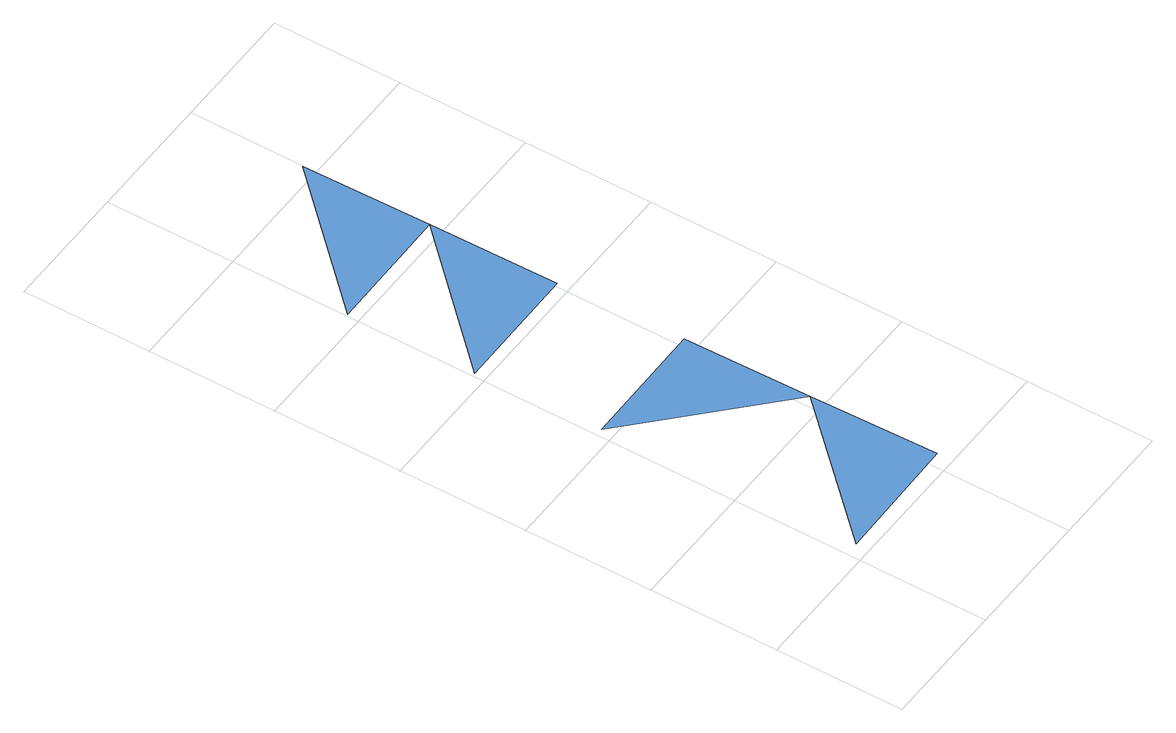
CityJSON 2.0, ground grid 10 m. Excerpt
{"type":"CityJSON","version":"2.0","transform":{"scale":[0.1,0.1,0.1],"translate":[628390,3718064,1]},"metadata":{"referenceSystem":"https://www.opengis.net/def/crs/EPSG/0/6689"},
"CityObjects":{
"waterbody1":{"type":"WaterBody","attributes":{"name":"福岡県津波浸水想定図","class":"1140","function":"2","WaterBodyTsunamiRiskAttribute.description":"1","WaterBodyTsunamiRiskAttribute.rank":"1"},"geometry":[{"type":"MultiSurface","lod":"1","boundaries":[[[0,1,2]],[[3,0,4]],[[5,6,7]],[[8,7,9]]]}]}
},
"vertices":[
[107,111,11],[9,9,12],[109,11,12],[5,209,11],[105,210,11],[3,309,9],[103,310,9],[101,410,10],[1,409,10],[99,510,10]
]}
